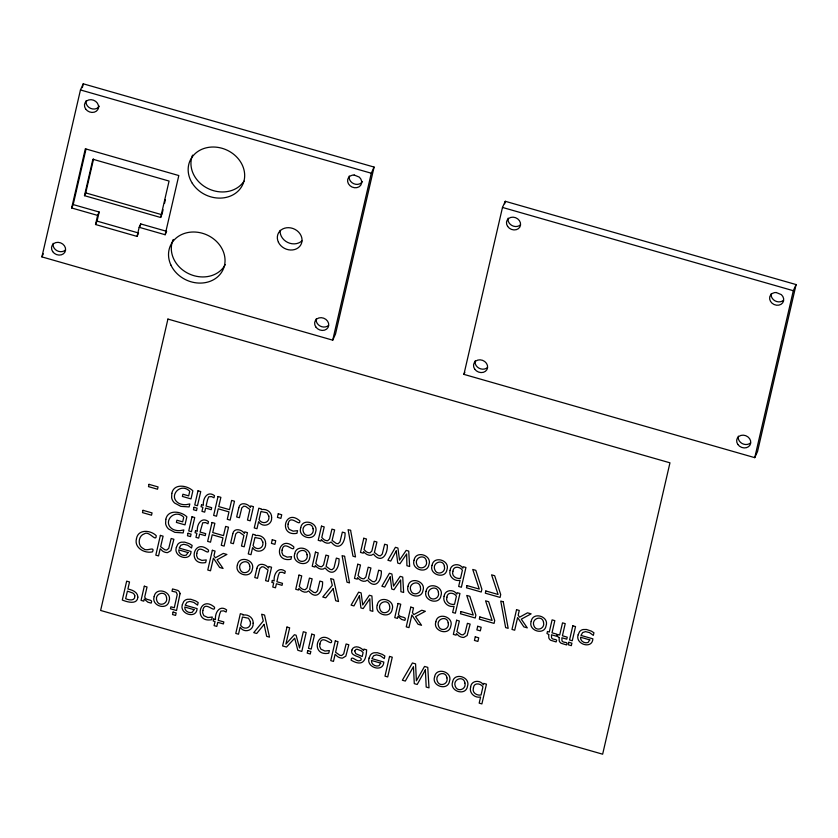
<?xml version="1.0" encoding="UTF-8"?>
<svg xmlns="http://www.w3.org/2000/svg" width="838" height="838" viewBox="0 0 838 838"><rect width="100%" height="100%" fill="white"/><g stroke="black" fill="none" stroke-linecap="round" stroke-linejoin="round"><path stroke-width="1.26" d="M41.9 256.889L80.458 89.949L83.245 83.81L374.083 167.076L335.514 334.016L332.728 340.165L41.9 256.889L43.293 253.809M82.365 87.623L83.245 83.81M71.659 207.971L85.329 148.787L178.808 175.551L165.138 234.734L139.171 227.297L137.065 236.41L95.522 224.511L97.627 215.408L99.156 212.014L73.199 204.577L71.659 207.971L97.627 215.408M73.199 204.577L85.989 149.164M84.481 195.673L92.892 159.251L169.067 181.06L160.645 217.482L84.481 195.673L85.727 192.918L93.563 159.011M95.522 224.511L97.061 221.117L99.156 212.014M140.187 226.187L140.711 223.914L166.678 231.34M163.064 209.71L161.902 214.727L85.727 192.918M164.51 203.424L165.379 199.654M332.728 340.165L371.297 173.225L374.083 167.076M463.917 374.377L502.486 207.436L505.272 201.298L796.1 284.574L757.542 451.504L754.755 457.653L463.917 374.377L464.849 372.323M504.675 203.844L505.272 201.298M754.755 457.653L793.314 290.713L796.1 284.574M139.171 227.297L140.711 223.914M137.065 236.41L138.092 234.148M160.645 217.482L161.483 215.649M165.138 234.734L166.165 232.472M502.486 207.436L793.314 290.713M80.458 89.949L371.297 173.225M97.061 221.117L138.605 233.016M750.544 442.904A7.228 6.201 24.4 0 1 742.101 443.501A7.228 6.201 24.4 0 1 738.32 436.169M487.412 367.557A7.228 6.201 24.4 0 1 478.969 368.165A7.228 6.201 24.4 0 1 475.188 360.822M520.356 224.909A7.228 6.201 24.4 0 1 511.913 225.506A7.228 6.201 24.4 0 1 508.142 218.173M783.488 300.255A7.228 6.201 24.4 0 1 775.045 300.852A7.228 6.201 24.4 0 1 771.274 293.52M328.517 325.416A7.228 6.201 24.4 0 1 320.074 326.013A7.228 6.201 24.4 0 1 316.303 318.681M65.385 250.07A7.228 6.201 24.4 0 1 56.942 250.667A7.228 6.201 24.4 0 1 53.171 243.334M244.026 181.144A28.921 24.794 24.4 0 1 207.688 188.382A28.921 24.794 24.4 0 1 192.562 155.145M99.366 106.154A7.228 6.201 24.4 0 1 90.745 108.427A7.228 6.201 24.4 0 1 86.115 100.686M301.889 240.883A12.654 10.842 24.4 0 1 287.664 242.423A12.654 10.842 24.4 0 1 280.175 230.366M225.349 264.494A28.921 24.794 24.4 0 1 188.665 273.67A28.921 24.794 24.4 0 1 173.225 239.469M362.498 181.5A7.228 6.201 24.4 0 1 353.887 183.773A7.228 6.201 24.4 0 1 349.247 176.022M354.715 651L355.762 653.671L362.205 656.51L363.116 652.572L361.188 650.77L357.145 649.251L355.972 649.408L354.715 651M134.813 595.849C135.41 601.338 128.801 600.176 125.658 598.699L127.407 591.146L132.582 592.927A4.169 3.572 24.4 0 1 134.813 595.849M180.034 593.733L176.535 610.535L170.449 608.786L170.91 606.785L174.283 607.749L177.227 594.561L176.315 592.183L172.01 591.209L172.534 588.936L177.834 590.413A4.745 4.064 24.4 0 1 180.034 593.733M548.712 634.502L548.796 637.865A4.682 4.012 24.4 0 0 550.765 640.305L556.118 641.929C558.443 638.085 552.713 640.462 551.572 637.948L551.456 634.785L556.359 636.199L556.82 634.188L552.001 632.816L554.819 620.644L552.095 619.869L549.288 632.03L547.444 631.506L546.984 633.507L548.712 634.502M559.135 637.488L559.218 640.85A4.682 4.012 24.4 0 0 561.188 643.291L566.54 644.914C568.866 641.07 563.136 643.448 561.984 640.934L561.879 637.77L566.781 639.174L567.242 637.173L562.424 635.791L565.231 623.629L562.518 622.854L559.7 635.015L557.867 634.492L557.406 636.492L559.135 637.488M196.815 553.373L196.605 555.783L197.82 558.558L201.864 560.413L206.263 559.92L205.656 562.57C186.884 566.09 193.473 536.886 208.526 550.137C209.112 556.893 198.616 542.479 196.815 553.373M202.838 610.493L202.639 612.903L203.844 615.679L207.887 617.533L212.297 617.04L211.679 619.691C192.908 623.21 199.496 594.006 214.549 607.257C215.136 614.024 204.65 599.599 202.838 610.493M282.092 550.095L281.893 552.504L283.097 555.28L287.151 557.134L291.551 556.642L290.943 559.292C272.172 562.811 278.75 533.607 293.813 546.858C294.4 553.614 283.904 539.201 282.092 550.095M288.094 524.106L287.895 526.526L289.1 529.302L293.153 531.156L297.553 530.664L296.935 533.314C278.174 536.823 284.752 507.629 299.815 520.88C300.392 527.636 289.906 513.223 288.094 524.106M319.906 644.013L319.707 646.423L320.912 649.199L324.955 651.053L329.355 650.56L328.747 653.211C309.976 656.73 316.565 627.526 331.618 640.777C332.204 647.544 321.719 633.119 319.906 644.013M446.895 597.232C445.271 601.998 450.331 605.172 454.531 604.313L456.406 596.185C454.091 592.476 447.272 591.576 446.895 597.232M452.897 571.254C451.273 576.02 456.333 579.194 460.533 578.335L462.408 570.207C460.093 566.498 453.274 565.598 452.897 571.254M473.418 687.925C471.794 692.68 476.853 695.865 481.054 695.006L482.929 686.877C480.614 683.169 473.795 682.268 473.418 687.925M351.939 650.037C349.32 656.877 363.221 656.028 361.031 660.061L359.911 660.627C356.653 662.376 351.132 654.415 351.122 660.197C361.88 666.44 366.101 661.968 366.625 649.859L363.922 649.083L363.566 650.592C361.115 647.512 355.982 645.145 352.735 648.35L351.939 650.037M250.353 621.597C251.662 628.259 243.848 630.459 240.6 625.158L242.475 617.04L248.477 618.235L250.353 621.597M262.828 542.071C264.138 548.743 256.323 550.943 253.076 545.632L254.951 537.514L260.953 538.719L262.828 542.071M268.83 516.093C270.14 522.765 262.325 524.955 259.068 519.654L260.943 511.536L266.955 512.741L268.83 516.093M166.532 597.599C168.239 604.083 158.937 606.995 156.905 600.909C153.972 593.545 165.547 589.816 166.532 597.599M249.745 566.027C251.452 572.511 242.151 575.423 240.118 569.337C237.185 561.984 248.75 558.255 249.745 566.027M307.075 554.746C308.782 561.23 299.48 564.142 297.448 558.056C294.515 550.692 306.079 546.963 307.075 554.746M313.077 528.757C314.784 535.252 305.482 538.164 303.45 532.078C300.517 524.714 312.082 520.985 313.077 528.757M389.618 606.073C391.325 612.557 382.023 615.48 379.991 609.383C377.058 602.03 388.623 598.301 389.618 606.073M420.414 587.197C422.122 593.681 412.83 596.604 410.798 590.507C407.855 583.154 419.429 579.425 420.414 587.197M426.416 561.219C428.124 567.703 418.822 570.615 416.8 564.529C413.857 557.176 425.432 553.447 426.416 561.219M438.41 592.351C440.118 598.835 430.816 601.747 428.784 595.661C425.851 588.297 437.415 584.568 438.41 592.351M444.402 566.362C446.109 572.857 436.818 575.769 434.786 569.683C431.853 562.319 443.417 558.59 444.402 566.362M448.204 622.854C449.912 629.338 440.61 632.25 438.588 626.164C435.645 618.811 447.22 615.082 448.204 622.854M446.937 677.879C448.644 684.374 439.353 687.286 437.321 681.2C434.377 673.836 445.952 670.107 446.937 677.879M464.922 683.033C466.63 689.527 457.339 692.439 455.306 686.343C452.373 678.99 463.938 675.26 464.922 683.033M543.537 622.445C545.245 628.94 535.943 631.852 533.911 625.756C530.978 618.402 542.542 614.673 543.537 622.445M137.861 597.117C137.338 605.183 126.863 601.894 122.296 600.039L126.664 581.143L129.523 581.97L127.9 589.009C132.121 589.879 137.799 591.974 137.861 597.117M165.809 519.351L165.62 523.614A10.004 8.579 24.4 0 0 168.553 528.977L174.849 532.35L183.134 532.916L183.815 529.93L180.201 530.622A12.842 11.009 24.4 0 1 173.173 529.448C161.315 522.996 174.252 507.629 183.742 517.235L182.674 521.865L176.902 520.209L176.389 522.42L184.999 524.881L186.874 516.784C181.102 511.222 167.778 509.137 165.809 519.351M171.811 493.373L171.622 497.636A10.004 8.579 24.4 0 0 174.555 502.999L180.851 506.372L189.126 506.927L189.817 503.952L186.204 504.644A12.842 11.009 24.4 0 1 179.175 503.47C167.307 497.018 180.254 481.641 189.744 491.257L188.676 495.887L182.904 494.231L182.391 496.442L191.001 498.903L192.876 490.796C187.104 485.244 173.78 483.149 171.811 493.373M444.098 596.384C442.338 602.239 448.34 607.707 454.07 606.293L452.656 612.442L455.369 613.217L459.936 593.482L457.213 592.696L456.867 594.184C453.714 588.789 444.685 589.648 444.098 596.384M450.1 570.406C448.33 576.261 454.343 581.719 460.072 580.315L458.658 586.453L461.371 587.239L465.938 567.494L463.215 566.718L462.869 568.206C459.716 562.801 450.687 563.67 450.1 570.406M470.621 687.066C468.851 692.932 474.863 698.389 480.593 696.986L479.179 703.124L481.892 703.91L486.459 684.164L483.736 683.389L483.39 684.866C480.237 679.471 471.207 680.341 470.621 687.066M136.489 538.614C133.891 547.759 144.586 553.729 152.474 551.875C155.47 545.601 146.273 552.158 143.57 548.681A6.735 5.772 24.4 0 1 140.25 545.831C137.924 541.767 139.517 535.273 144.283 533.837C149.112 530.234 156.287 542.919 156.224 535.671C150.704 530.056 138.134 528.851 136.489 538.614M253.149 623.231C253.778 630.773 243.91 633.528 240.129 627.159L238.505 634.209L235.782 633.434L240.338 613.699L242.884 614.422L242.915 615.134C247.943 613.856 253.642 617.826 253.149 623.231M265.625 543.715C266.254 551.257 256.386 554.002 252.605 547.643L250.981 554.693L248.258 553.908L252.814 534.173L255.36 534.906L255.391 535.608C260.419 534.33 266.117 538.31 265.625 543.715M271.627 517.727C272.256 525.269 262.388 528.024 258.607 521.655L256.983 528.715L254.26 527.93L258.816 508.195L261.362 508.928L261.383 509.63C266.421 508.352 272.12 512.332 271.627 517.727M176.368 547.444C173.037 556.767 190.488 562.455 191.074 551.488L179.164 548.073L180.872 545.192L183.732 544.281L187.702 545.245L191.535 548.021L192.132 545.412L189.524 543.768L184.664 542.134L181.301 542.186A7.175 6.149 24.4 0 0 177.646 544.49L176.368 547.444M182.391 604.565C179.07 613.898 196.521 619.586 197.098 608.608L185.198 605.193L186.905 602.312L189.765 601.401L193.735 602.375L197.559 605.141L198.166 602.543L195.558 600.888L190.697 599.254L187.335 599.306A7.175 6.149 24.4 0 0 183.679 601.621L182.391 604.565M369.108 658.029C365.777 667.352 383.228 673.04 383.814 662.062L371.904 658.658L373.612 655.777L376.471 654.866L380.452 655.829L384.275 658.605L384.872 655.997L382.264 654.342L377.404 652.718L374.041 652.771A7.175 6.149 24.4 0 0 370.386 655.075L369.108 658.029M578.157 634.795C574.837 644.118 592.288 649.806 592.875 638.828L580.964 635.424L582.672 632.543L585.532 631.632L589.502 632.596L593.335 635.361L593.933 632.763L591.324 631.108L586.464 629.485L583.101 629.537A7.175 6.149 24.4 0 0 579.446 631.842L578.157 634.795M154.182 596.572C150.892 605.895 167.516 611.038 169.108 600.846C172.387 591.534 155.774 586.38 154.182 596.572M237.395 565.001C234.106 574.323 250.73 579.477 252.311 569.274C255.59 559.962 238.977 554.819 237.395 565.001M294.725 553.719C291.435 563.042 308.049 568.185 309.641 557.993C312.92 548.681 296.306 543.527 294.725 553.719M300.727 527.741C297.438 537.064 314.051 542.207 315.643 532.015C318.922 522.703 302.309 517.549 300.727 527.741M377.268 605.057C373.978 614.38 390.592 619.523 392.184 609.32C395.463 600.018 378.849 594.865 377.268 605.057M408.075 586.171C404.775 595.493 421.399 600.647 422.991 590.444C426.27 581.143 409.656 575.989 408.075 586.171M414.077 560.193C410.777 569.515 427.401 574.669 428.993 564.466C432.272 555.154 415.658 550.011 414.077 560.193M426.06 591.324C422.771 600.647 439.384 605.79 440.977 595.598C444.255 586.286 427.642 581.132 426.06 591.324M432.062 565.346C428.763 574.669 445.387 579.812 446.979 569.62C450.257 560.308 433.644 555.154 432.062 565.346M435.854 621.827C432.565 631.15 449.189 636.293 450.781 626.101C454.06 616.789 437.446 611.635 435.854 621.827M434.597 676.863C431.298 686.186 447.921 691.329 449.514 681.137C452.792 671.825 436.179 666.671 434.597 676.863M452.583 682.017C449.294 691.34 465.907 696.483 467.499 686.28C470.778 676.978 454.165 671.825 452.583 682.017M531.187 621.429C527.898 630.752 544.511 635.895 546.104 625.693C549.382 616.391 532.769 611.237 531.187 621.429M167.925 319.069L100.623 610.452L602.648 754.19L669.96 462.817L167.925 319.069M143.026 510.321L142.491 512.615L151.521 515.202L152.055 512.908L143.026 510.321M149.028 484.343L148.494 486.637L157.523 489.224L158.057 486.93L149.028 484.343M144.314 586.202L141.046 600.375L143.759 601.15L144.251 599.055L147.897 602.208L151.165 603.109C153.7 598.573 145.55 601.129 144.712 597.044L147.038 586.977L144.314 586.202M160.372 535.398L155.816 555.144L158.529 555.919L160.184 548.775L162.478 550.975A7.217 6.18 24.4 0 0 167.537 552.609L170.889 550.671L173.885 539.274L171.162 538.488L168.752 548.356L166.741 550.053L164.908 549.812L160.645 546.764L163.096 536.184L160.372 535.398M188.016 533.251L187.45 535.733L190.519 536.603L191.085 534.131L188.016 533.251M194.018 507.273L193.452 509.745L196.511 510.625L197.087 508.153L194.018 507.273M192.017 516.763L188.739 530.936L191.462 531.711L194.73 517.538L192.017 516.763M198.009 490.785L194.741 504.958L197.464 505.733L200.732 491.56L198.009 490.785M173.099 612.075L172.523 614.547L175.592 615.427L176.169 612.955L173.099 612.075M195.526 530.737L195.065 532.748L196.899 533.272L195.956 537.347L198.679 538.122L199.622 534.047L205.237 535.66L205.698 533.649L200.083 532.046L202.712 522.807L205.519 522.566L207.981 523.76L208.484 521.613C201.487 516.323 196.616 524.462 197.359 531.261L195.526 530.737M201.529 504.759L201.068 506.76L202.901 507.294L201.958 511.358L204.682 512.144L205.624 508.069L211.239 509.682L211.7 507.671L206.085 506.068L207.573 499.605L208.714 496.819L211.511 496.588L213.983 497.782L214.486 495.635C207.489 490.345 202.618 498.474 203.362 505.283L201.529 504.759M212.014 522.493L207.646 541.379L210.516 542.196L212.224 534.791L222.971 537.87L221.263 545.276L224.134 546.093L228.491 527.207L225.632 526.39L223.495 535.639L212.737 532.559L214.874 523.31L212.014 522.493M218.016 496.515L213.648 515.401L216.518 516.218L218.226 508.813L228.973 511.892L227.266 519.298L230.136 520.115L234.493 501.229L231.634 500.412L229.497 509.661L218.739 506.581L220.876 497.332L218.016 496.515M212.339 550.283L207.772 570.018L210.495 570.793L213.418 558.139L219.64 567.483L223.065 568.457L217.073 559.763L226.889 554.452L223.306 553.426L215.387 557.773L213.962 555.793L215.052 551.058L212.339 550.283M232.796 533.743L230.67 542.94L233.393 543.715L235.803 533.837L237.793 532.14L239.668 532.413L243.91 535.451L241.47 546.03L244.193 546.805L247.461 532.643L244.748 531.858L244.382 533.439C241.931 529.323 233.75 527.563 232.796 533.743M238.799 507.765L236.672 516.962L239.396 517.737L241.805 507.859L243.795 506.162L245.67 506.424L249.913 509.473L247.472 520.052L250.195 520.827L253.464 506.665L250.74 505.88L250.384 507.451C247.933 503.345 239.752 501.585 238.799 507.765M213.659 619.02L213.198 621.031L215.031 621.555L214.088 625.63L216.812 626.405L217.754 622.33L223.369 623.943L223.83 621.943L218.215 620.33L219.703 613.877L220.844 611.091L223.641 610.85L226.113 612.044L226.606 609.896C219.619 604.607 214.748 612.746 215.492 619.554L213.659 619.02M256.899 568.342L254.773 577.539L257.496 578.314L259.895 568.436L261.896 566.739L263.761 567.012L268.013 570.05L265.573 580.629L268.286 581.404L271.564 567.242L268.841 566.457L268.474 568.028C266.034 563.922 257.842 562.162 256.899 568.342M272.266 539.745L271.428 543.359L274.885 544.344L275.723 540.73L272.266 539.745M278.268 513.767L277.43 517.381L280.887 518.366L281.725 514.752L278.268 513.767M272.329 580.43L271.858 582.431L273.701 582.955L272.759 587.029L275.482 587.805L276.425 583.74L282.039 585.343L282.5 583.342L276.886 581.729L278.373 575.277L279.515 572.49L282.312 572.249L284.784 573.443L285.276 571.307C278.289 566.006 273.418 574.145 274.162 580.954L272.329 580.43M286.984 627.054L282.616 645.941L286.523 647.062L294.693 638.189L297.825 650.288L301.806 651.43L306.163 632.543L303.304 631.726L299.543 647.994L296.107 635.214L294.4 634.722L285.894 644.087L289.655 627.819L286.984 627.054M299.009 575.098L295.741 589.271L298.454 590.046L298.82 588.475C300.894 591.324 305.629 593.807 308.656 590.937C316.366 600.741 322.934 592.026 322.599 581.855L319.875 581.069L317.518 590.874L315.654 592.676L313.8 592.435L309.631 589.355L312.165 578.869L309.442 578.084L307.075 587.909L305.221 589.69A5.258 4.504 24.4 0 1 301.24 588.328L299.292 586.453L301.732 575.874L299.009 575.098M315.486 552.116L312.218 566.289L314.941 567.064L315.298 565.493C317.372 568.353 322.106 570.825 325.134 567.955C332.843 577.759 339.411 569.044 339.076 558.873L336.352 558.098L333.995 567.902L332.131 569.693L330.277 569.452L326.108 566.373L328.643 555.887L325.919 555.102L323.552 564.927L321.698 566.708A5.258 4.504 24.4 0 1 317.717 565.346L315.769 563.482L318.21 552.902L315.486 552.116M321.488 526.138L318.22 540.311L320.933 541.086L321.3 539.515C323.374 542.364 328.108 544.847 331.125 541.976C338.845 551.781 345.413 543.066 345.078 532.895L342.354 532.109L339.987 541.914L338.133 543.715L336.279 543.474L332.11 540.395L334.645 529.909L331.921 529.124L329.554 538.949L327.7 540.73A5.258 4.504 24.4 0 1 323.719 539.368L321.771 537.493L324.212 526.913L321.488 526.138M307.776 650.644L307.2 653.116L310.269 653.996L310.846 651.514L307.776 650.644M311.767 634.146L308.499 648.319L311.212 649.094L314.491 634.932L311.767 634.146M335.315 640.892L330.748 660.627L333.472 661.402L335.127 654.269L337.421 656.468A7.217 6.18 24.4 0 0 342.48 658.102L345.832 656.154L348.828 644.757L346.104 643.982L343.685 653.839L341.674 655.536L339.851 655.295L335.588 652.247L338.028 641.667L335.315 640.892M357.774 564.225L354.495 578.398L357.218 579.173L357.585 577.602C359.659 580.451 364.383 582.934 367.411 580.064C375.12 589.868 381.699 581.153 381.363 570.982L378.64 570.196L376.272 580.001L374.418 581.802L372.554 581.562L368.395 578.482L370.93 567.996L368.207 567.211L365.839 577.036L363.985 578.817A5.258 4.504 24.4 0 1 360.005 577.455L358.046 575.58L360.497 565.001L357.774 564.225M363.776 538.247L360.497 552.42L363.221 553.195L363.587 551.624C365.661 554.473 370.386 556.956 373.413 554.086C381.122 563.89 387.701 555.175 387.355 545.004L384.642 544.218L382.275 554.023L380.421 555.824L378.556 555.584L374.397 552.504L376.922 542.008L374.209 541.233L371.842 551.058L369.987 552.839A5.258 4.504 24.4 0 1 365.997 551.477L364.048 549.602L366.489 539.023L363.776 538.247M398.029 603.454L394.761 617.616L397.484 618.402L397.966 616.307L401.612 619.46L404.88 620.361C407.425 615.825 399.265 618.381 398.427 614.285L400.753 604.229L398.029 603.454M389.544 656.416L384.988 676.161L387.711 676.936L392.268 657.202L389.544 656.416M410.798 607.11L406.241 626.845L408.954 627.62L411.877 614.966L418.099 624.3L421.535 625.284L415.533 616.59L425.358 611.279L421.765 610.242L413.846 614.589L412.422 612.62L413.511 607.885L410.798 607.11M456.626 620.225L453.348 634.397L456.071 635.173L456.438 633.601L458.732 635.801A7.217 6.18 24.4 0 0 463.791 637.435L467.143 635.497L470.139 624.101L467.415 623.315L465.006 633.182L462.995 634.879L461.162 634.638L456.899 631.59L459.339 621.01L456.626 620.225M460.984 611.551L460.471 613.772L475.219 617.994L475.879 615.165L469.835 596.31L466.735 595.42L473.261 615.061L460.984 611.551M466.986 585.573L466.473 587.794L481.222 592.016L481.871 589.187L475.837 570.332L472.737 569.442L479.263 589.083L466.986 585.573M475.272 636.817L474.434 640.431L477.89 641.426L478.728 637.812L475.272 636.817M477.712 626.269L476.874 629.883L480.331 630.867L481.169 627.253L477.712 626.269M479.828 616.946L479.315 619.167L494.064 623.388L494.713 620.56L488.669 601.705L485.579 600.815L492.105 620.455L479.828 616.946M485.831 590.968L485.317 593.189L500.066 597.41L500.715 594.582L494.671 575.727L491.581 574.837L498.097 594.477L485.831 590.968M516.543 609.687L511.987 629.422L514.7 630.207L517.622 617.543L523.844 626.887L527.28 627.872L521.278 619.167L531.103 613.856L527.511 612.829L519.591 617.177L518.167 615.197L519.267 610.462L516.543 609.687M568.824 642.296L568.248 644.768L571.317 645.648L571.893 643.165L568.824 642.296M572.815 625.797L569.547 639.97L572.26 640.745L575.538 626.583L572.815 625.797M188.005 552.556L186.256 555.144C182.883 556.453 178.305 553.75 178.745 549.896L188.005 552.556M194.028 609.676L192.279 612.274C188.917 613.573 184.329 610.871 184.769 607.026L194.028 609.676M380.745 663.13L378.996 665.728C375.623 667.038 371.045 664.335 371.485 660.48L380.745 663.13M589.805 639.897L588.056 642.495C584.683 643.804 580.106 641.101 580.545 637.247L589.805 639.897M359.429 595.808L353.929 605.926L351.091 605.12L358.612 592.162L361.115 592.885L362.718 604.984L369.401 595.252L371.915 595.975L372.847 611.352L370.113 610.567L369.841 598.793L363.168 608.577L360.927 607.938L359.429 595.808M396.227 550.943L390.728 561.072L387.889 560.255L395.421 547.308L397.924 548.021L399.527 560.13L406.2 550.398L408.714 551.111L409.656 566.488L406.922 565.702L406.65 553.928L399.977 563.723L397.736 563.073L396.227 550.943M390.225 576.932L384.726 587.05L381.887 586.233L389.419 573.286L391.922 574.009L393.525 586.108L400.197 576.376L402.722 577.099L403.654 592.466L400.92 591.691L400.648 579.906L393.975 589.701L391.734 589.051L390.225 576.932M425.358 669.908L417.188 684.468L414.286 683.64L413.459 666.66L405.299 681.064L402.355 680.226L412.422 662.973L415.575 663.874L416.381 680.823L424.541 666.44L427.768 667.362L429.004 687.851L426.196 687.045L425.358 669.908M264.085 624.404L256.69 633.486L253.736 632.638L263.289 621L261.645 614.223L264.557 615.061L269.511 637.152L266.662 636.335L264.085 624.404M333.115 588.768L325.72 597.85L322.766 597.012L332.319 585.364L330.675 578.597L333.587 579.425L338.542 601.527L335.692 600.71L333.115 588.768M354.202 175.027L352.389 175.152A7.228 6.201 24.4 0 0 348.43 183.784A7.228 6.201 24.4 0 0 359.041 186.822A7.228 6.201 24.4 0 0 359.313 177.132L354.202 175.027M776.218 292.514L774.406 292.64A7.228 6.201 24.4 0 0 770.457 301.271A7.228 6.201 24.4 0 0 781.058 304.309A7.228 6.201 24.4 0 0 781.33 294.62L776.218 292.514M350.598 530.36L348.095 529.647L352.976 556.202L355.522 556.924L350.598 530.36M344.596 556.338L342.093 555.625L346.974 582.18L349.519 582.902L344.596 556.338M503.25 601.768L500.747 601.056L505.628 627.61L508.174 628.332L503.25 601.768M737.817 444.433A7.228 6.201 24.4 0 0 750.031 445.03A7.228 6.201 24.4 0 0 743.264 435.163A7.228 6.201 24.4 0 0 737.817 444.433M474.685 369.087A7.228 6.201 24.4 0 0 486.899 369.684A7.228 6.201 24.4 0 0 480.132 359.827A7.228 6.201 24.4 0 0 474.685 369.087M507.639 226.438A7.228 6.201 24.4 0 0 519.853 227.035A7.228 6.201 24.4 0 0 513.086 217.168A7.228 6.201 24.4 0 0 507.639 226.438M315.8 326.946A7.228 6.201 24.4 0 0 328.014 327.543A7.228 6.201 24.4 0 0 321.247 317.675A7.228 6.201 24.4 0 0 315.8 326.946M52.668 251.599A7.228 6.201 24.4 0 0 64.882 252.196A7.228 6.201 24.4 0 0 58.115 242.339A7.228 6.201 24.4 0 0 52.668 251.599M278.446 242.287A12.654 10.842 24.4 0 0 299.763 246.341A12.654 10.842 24.4 0 0 290.859 227.926A12.654 10.842 24.4 0 0 278.446 242.287M192.3 183.281A28.921 24.794 24.4 0 0 241.239 187.283A28.921 24.794 24.4 0 0 215.701 147.121A28.921 24.794 24.4 0 0 192.3 183.281M85.623 108.95A7.228 6.201 24.4 0 0 97.826 109.548A7.228 6.201 24.4 0 0 91.07 99.68A7.228 6.201 24.4 0 0 85.623 108.95M170.921 265.08A28.921 24.794 24.4 0 0 219.587 274.916A28.921 24.794 24.4 0 0 199.832 232.639A28.921 24.794 24.4 0 0 170.921 265.08"/></g></svg>
